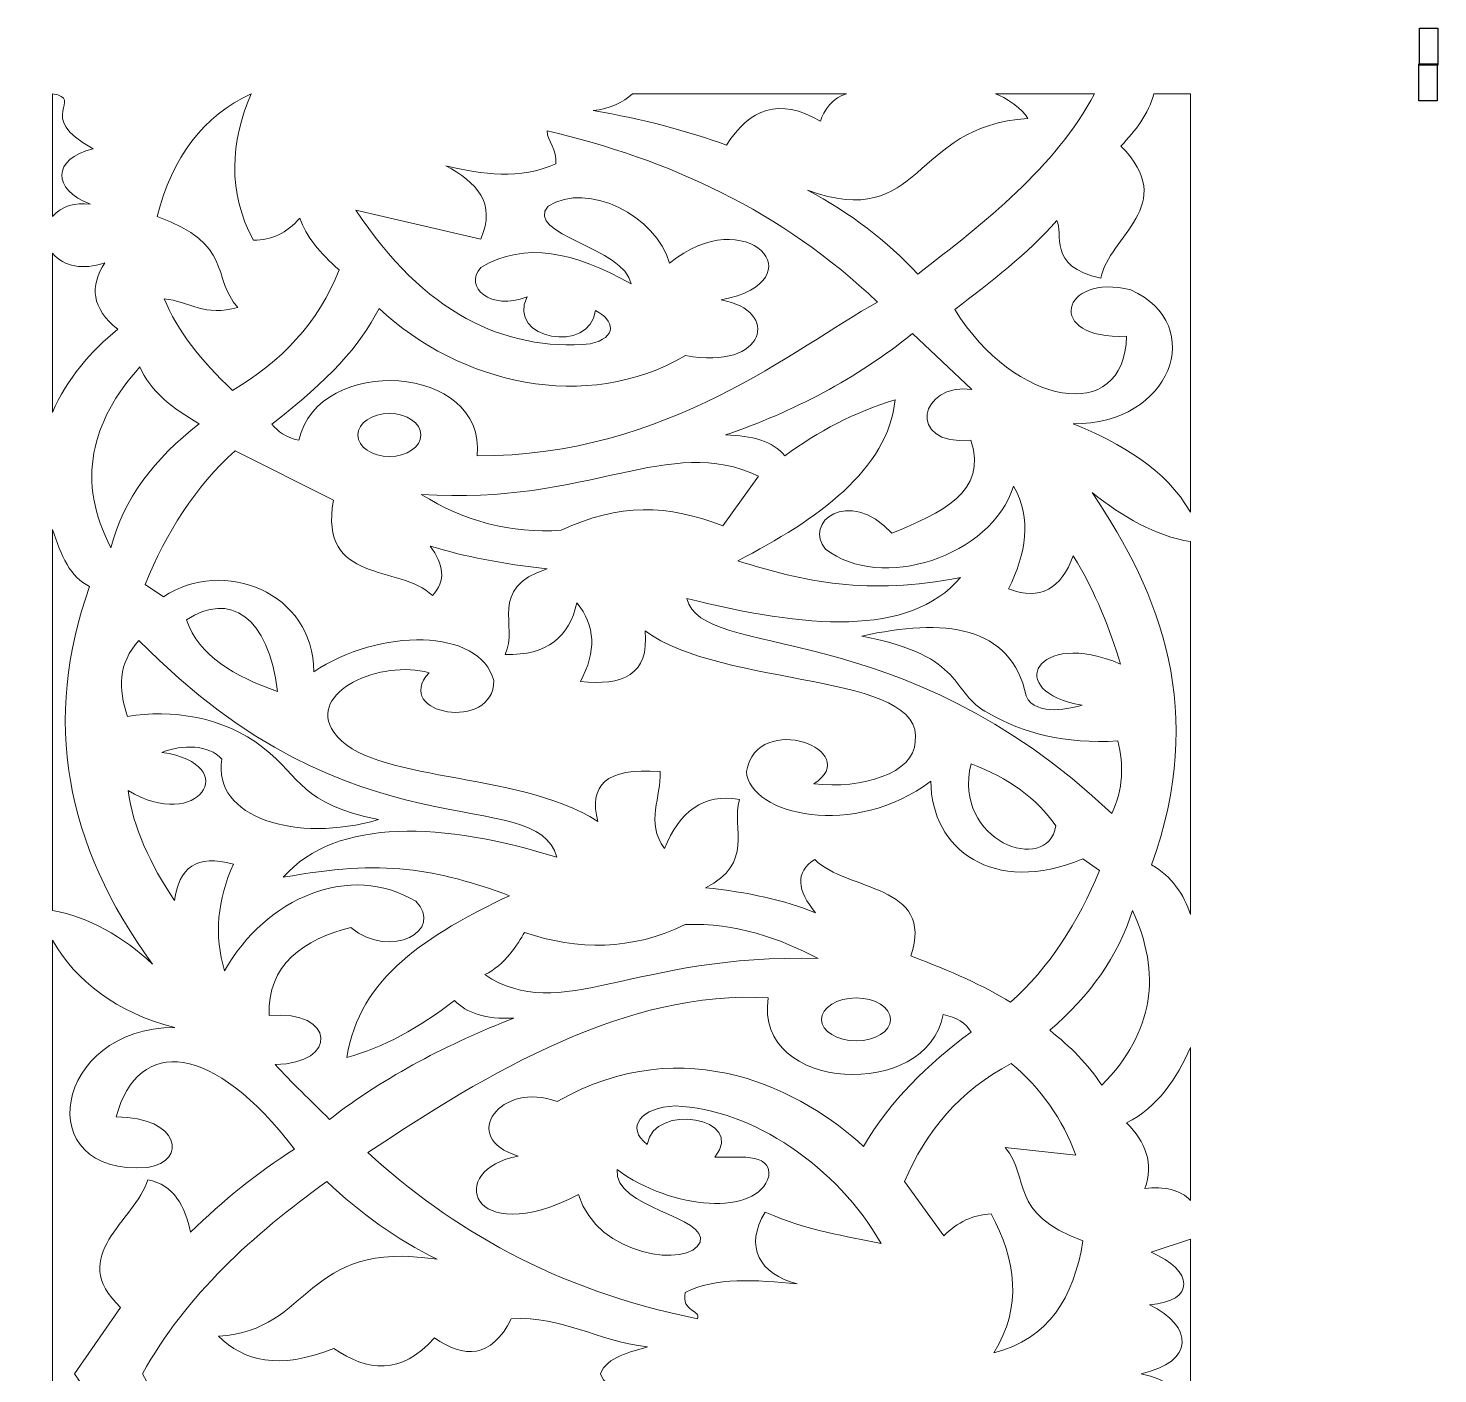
# Model space of a CAD drawing. Header units: centimetres. Extents: x -107 to 3, y -98 to 108.
# Drawn here: x -107.4 to 3.1, y 2.8 to 108.2 of the extents above; entities that cross this region are included whole.
import ezdxf

# ---------------------------------------------------------------- set-up
doc = ezdxf.new("R2010")
doc.units = ezdxf.units.CM
doc.header["$MEASUREMENT"] = 0
doc.header["$XCLIPFRAME"] = 0
doc.layers.add('layer 1', color=7, linetype='Continuous')
picture_1 = doc.add_image_def('image1.jpg', size_in_pixel=(2540, 5081))
picture_2 = doc.add_image_def('image2.jpg', size_in_pixel=(7487, 14974))

msp = doc.modelspace()

# ---------------------------------------------------------------- linework, layer by layer
at = {"layer": 'layer 1', "color": 114, "lineweight": 9}
for centre, major_axis, ratio in [((-79.1001, 76.34281), (2.46528, 0), 0.6875), ((-42.53049, 30.55171), (2.70535, 0), 0.620252463)]:
    msp.add_ellipse(centre, major_axis=major_axis, ratio=ratio, dxfattribs=at)
for points, knots in [([(-105.51091, 103.07714), (-105.51091, 103.07714), (-105.51131, 93.45977), (-105.51131, 93.45977), (-105.51131, 93.45977), (-104.72367, 94.28158), (-103.77197, 94.6012), (-102.52778, 94.41863), (-102.52778, 94.41863), (-105.56067, 95.58364), (-105.54391, 97.98), (-102.32226, 98.7678), (-102.32226, 98.7678), (-107.03067, 101.32566), (-102.87428, 102.64324), (-105.51091, 103.07714)], [0, 0, 0, 0, 0.2, 0.2, 0.2, 0.2, 0.4, 0.4, 0.4, 0.4, 0.6, 0.6, 0.6, 0.6, 1, 1, 1, 1]), ([(-89.94271, 103.07403), (-93.63831, 101.40745), (-96.14959, 98.04862), (-97.28824, 93.45977), (-97.28824, 93.45977), (-91.28395, 91.29092), (-93.08752, 88.71113), (-90.98716, 86.33681), (-90.98716, 86.33681), (-93.5212, 85.57215), (-94.8226, 86.79341), (-96.74032, 87.02171), (-96.74032, 87.02171), (-95.77004, 84.52325), (-93.82948, 82.14609), (-91.3981, 79.83026), (-91.3981, 79.83026), (-87.58563, 82.08199), (-84.66342, 85.1127), (-83.04232, 89.28188), (-83.04232, 89.28188), (-84.54048, 90.58605), (-85.63061, 91.92733), (-86.12437, 93.32279), (-86.12437, 93.32279), (-87.15175, 92.15855), (-88.36175, 91.58781), (-89.75434, 91.61054), (-89.75434, 91.61054), (-91.80908, 95.3775), (-91.54084, 99.30709), (-89.94271, 103.07403)], [0, 0, 0, 0, 0.111111111, 0.111111111, 0.111111111, 0.111111111, 0.222222222, 0.222222222, 0.222222222, 0.222222222, 0.333333333, 0.333333333, 0.333333333, 0.333333333, 0.444444444, 0.444444444, 0.444444444, 0.444444444, 0.555555556, 0.555555556, 0.555555556, 0.555555556, 0.666666667, 0.666666667, 0.666666667, 0.666666667, 0.777777778, 0.777777778, 0.777777778, 0.777777778, 1, 1, 1, 1]), ([(-63.12591, 101.75475), (-59.23342, 101.11248), (-55.63594, 100.13416), (-52.68103, 99.04943), (-52.68103, 99.04943), (-50.91168, 101.9029), (-48.54882, 102.82745), (-45.31851, 100.93287), (-45.31851, 100.93287), (-45.13581, 101.7319), (-44.28864, 102.8271), (-43.28418, 103.07827), (-43.28418, 103.07827), (-43.28418, 103.07827), (-60.05859, 103.07676), (-60.05859, 103.07676), (-60.05859, 103.07676), (-60.76027, 102.43145), (-61.87574, 101.85153), (-63.12591, 101.75475)], [0, 0, 0, 0, 0.166666667, 0.166666667, 0.166666667, 0.166666667, 0.333333333, 0.333333333, 0.333333333, 0.333333333, 0.5, 0.5, 0.5, 0.5, 0.666666667, 0.666666667, 0.666666667, 0.666666667, 1, 1, 1, 1]), ([(-31.61361, 103.07751), (-30.86449, 102.84038), (-29.44606, 101.86454), (-29.07057, 101.13825), (-29.07057, 101.13825), (-38.24865, 100.56737), (-37.29021, 92.25711), (-46.33131, 95.52166), (-46.33131, 95.52166), (-42.99798, 93.7407), (-40.12119, 91.54886), (-37.70094, 88.94614), (-37.70094, 88.94614), (-32.47253, 92.96457), (-26.88991, 97.34639), (-23.85318, 103.07706), (-23.85318, 103.07706), (-23.85318, 103.07706), (-31.61361, 103.07751), (-31.61361, 103.07751)], [0, 0, 0, 0, 0.166666667, 0.166666667, 0.166666667, 0.166666667, 0.333333333, 0.333333333, 0.333333333, 0.333333333, 0.5, 0.5, 0.5, 0.5, 0.666666667, 0.666666667, 0.666666667, 0.666666667, 1, 1, 1, 1]), ([(-16.32863, 103.07706), (-16.32863, 103.07706), (-19.20515, 103.0776), (-19.20515, 103.0776), (-19.20515, 103.0776), (-19.60301, 101.49001), (-20.64469, 100.20172), (-21.77589, 98.98074), (-21.77589, 98.98074), (-17.17567, 94.31174), (-22.74626, 91.93722), (-23.35129, 88.63801), (-23.35129, 88.63801), (-27.65436, 89.52857), (-26.20719, 92.18201), (-26.81235, 93.14105), (-26.81235, 93.14105), (-29.11646, 90.50167), (-31.92898, 88.38671), (-34.79, 86.17216), (-34.79, 86.17216), (-30.1258, 78.61751), (-21.51849, 77.02531), (-21.33283, 84.07664), (-21.33283, 84.07664), (-27.83937, 83.77986), (-26.4924, 89.09925), (-20.99038, 87.70661), (-20.99038, 87.70661), (-14.91179, 84.93845), (-17.8911, 77.14201), (-25.51072, 77.22764), (-25.51072, 77.22764), (-21.75426, 75.66471), (-18.25658, 73.67609), (-16.3288, 70.28447), (-16.3288, 70.28447), (-16.3288, 70.28447), (-16.32863, 103.07706), (-16.32863, 103.07706)], [0, 0, 0, 0, 0.090909091, 0.090909091, 0.090909091, 0.090909091, 0.181818182, 0.181818182, 0.181818182, 0.181818182, 0.272727273, 0.272727273, 0.272727273, 0.272727273, 0.363636364, 0.363636364, 0.363636364, 0.363636364, 0.454545455, 0.454545455, 0.454545455, 0.454545455, 0.545454545, 0.545454545, 0.545454545, 0.545454545, 0.636363636, 0.636363636, 0.636363636, 0.636363636, 0.727272727, 0.727272727, 0.727272727, 0.727272727, 0.818181818, 0.818181818, 0.818181818, 0.818181818, 1, 1, 1, 1]), ([(-81.72932, 93.97058), (-81.72932, 93.97058), (-71.94844, 91.68594), (-71.94844, 91.68594), (-71.94844, 91.68594), (-70.6905, 94.52656), (-72.28942, 96.15302), (-74.68824, 97.43952), (-74.68824, 97.43952), (-71.7757, 96.73445), (-68.8789, 96.35971), (-66.05787, 97.57651), (-66.05787, 97.57651), (-65.94379, 98.73515), (-66.71995, 99.31171), (-66.74282, 100.17932), (-66.74282, 100.17932), (-57.20203, 97.93898), (-48.38331, 93.92632), (-40.85171, 86.7543), (-40.85171, 86.7543), (-47.26771, 83.21536), (-57.24532, 74.67664), (-72.22242, 74.69918), (-72.22242, 74.69918), (-71.46938, 81.93348), (-84.6883, 82.71545), (-86.1954, 75.93209), (-86.1954, 75.93209), (-87.23141, 76.149), (-87.8593, 76.61705), (-88.3017, 77.19924), (-88.3017, 77.19924), (-83.80491, 80.681), (-81.44333, 83.28051), (-79.91406, 86.24864), (-79.91406, 86.24864), (-73.54679, 80.34742), (-63.7134, 78.00496), (-55.90751, 82.56064), (-55.90751, 82.56064), (-49.54045, 81.38857), (-48.42075, 86.11723), (-53.11332, 86.91969), (-53.11332, 86.91969), (-45.36661, 88.4464), (-51.1591, 94.75241), (-57.15423, 89.79627), (-57.15423, 89.79627), (-58.19576, 93.52121), (-63.50785, 96.23354), (-66.67321, 94.28165), (-66.67321, 94.28165), (-68.57892, 92.04434), (-60.58927, 91.00543), (-60.16666, 88.18604), (-60.16666, 88.18604), (-64.63154, 90.70409), (-68.4469, 91.51542), (-71.94103, 89.47626), (-71.94103, 89.47626), (-73.31332, 87.89828), (-71.16769, 86.06594), (-68.31697, 87.15869), (-68.31697, 87.15869), (-69.94882, 83.84879), (-63.36066, 82.63295), (-62.94951, 86.10257), (-62.94951, 86.10257), (-61.45083, 85.33134), (-61.20242, 83.96989), (-63.37179, 83.48454), (-63.37179, 83.48454), (-70.10748, 82.87431), (-76.42074, 85.91573), (-81.72932, 93.97058)], [0, 0, 0, 0, 0.05, 0.05, 0.05, 0.05, 0.1, 0.1, 0.1, 0.1, 0.15, 0.15, 0.15, 0.15, 0.2, 0.2, 0.2, 0.2, 0.25, 0.25, 0.25, 0.25, 0.3, 0.3, 0.3, 0.3, 0.35, 0.35, 0.35, 0.35, 0.4, 0.4, 0.4, 0.4, 0.45, 0.45, 0.45, 0.45, 0.5, 0.5, 0.5, 0.5, 0.55, 0.55, 0.55, 0.55, 0.6, 0.6, 0.6, 0.6, 0.65, 0.65, 0.65, 0.65, 0.7, 0.7, 0.7, 0.7, 0.75, 0.75, 0.75, 0.75, 0.8, 0.8, 0.8, 0.8, 0.85, 0.85, 0.85, 0.85, 0.9, 0.9, 0.9, 0.9, 1, 1, 1, 1]), ([(-105.51078, 90.58319), (-105.51078, 90.58319), (-105.51026, 78.1019), (-105.51026, 78.1019), (-105.51026, 78.1019), (-104.35443, 80.75583), (-102.53053, 82.88373), (-100.37029, 84.62456), (-100.37029, 84.62456), (-102.45902, 86.26263), (-102.59603, 88.00913), (-101.39764, 89.8298), (-101.39764, 89.8298), (-103.17832, 89.25918), (-104.55186, 89.51031), (-105.51078, 90.58319)], [0, 0, 0, 0, 0.2, 0.2, 0.2, 0.2, 0.4, 0.4, 0.4, 0.4, 0.6, 0.6, 0.6, 0.6, 1, 1, 1, 1]), ([(-38.11191, 84.28848), (-42.51994, 80.73194), (-47.44871, 78.16479), (-52.76984, 76.34306), (-52.76984, 76.34306), (-50.68226, 76.3087), (-49.0504, 75.84776), (-48.1042, 74.7177), (-48.1042, 74.7177), (-45.52701, 76.60694), (-42.69016, 78.12525), (-39.47383, 79.10138), (-39.47383, 79.10138), (-40.02385, 73.62586), (-45.54681, 69.71506), (-51.81091, 66.47978), (-51.81091, 66.47978), (-46.65709, 64.86275), (-41.57739, 63.73101), (-34.34593, 65.1734), (-34.34593, 65.1734), (-38.39773, 60.4459), (-46.52057, 61.21785), (-55.7833, 63.52964), (-55.7833, 63.52964), (-54.59503, 58.55755), (-39.14678, 62.48213), (-22.49716, 46.6811), (-22.49716, 46.6811), (-21.58829, 48.576), (-21.5569, 50.47089), (-22.01773, 52.36577), (-22.01773, 52.36577), (-26.1727, 52.12618), (-29.46023, 52.97088), (-32.15425, 54.55745), (-32.15425, 54.55745), (-35.3045, 56.15655), (-33.73057, 58.96267), (-42.0853, 60.58457), (-42.0853, 60.58457), (-35.69034, 61.99915), (-30.36999, 61.48551), (-29.2091, 55.89287), (-29.2091, 55.89287), (-28.43281, 54.18088), (-25.56788, 54.96841), (-24.82582, 55.17386), (-24.82582, 55.17386), (-31.05735, 56.21264), (-28.44356, 61.22325), (-21.81226, 58.39289), (-21.81226, 58.39289), (-22.6357, 61.09904), (-23.70311, 63.87961), (-25.51072, 66.88565), (-25.51072, 66.88565), (-26.44829, 64.29328), (-28.08922, 63.31446), (-30.57898, 64.28303), (-30.57898, 64.28303), (-29.24504, 67.07408), (-28.70005, 69.73344), (-30.20009, 72.34164), (-30.20009, 72.34164), (-31.91258, 66.7652), (-40.64681, 64.03766), (-44.92774, 67.39935), (-44.92774, 67.39935), (-46.68509, 69.41957), (-43.19711, 72.33655), (-39.7202, 68.64318), (-39.7202, 68.64318), (-35.91535, 70.22945), (-32.15418, 71.83968), (-33.54489, 75.92676), (-33.54489, 75.92676), (-38.71143, 75.48956), (-37.52471, 80.50717), (-33.45556, 79.89875), (-33.45556, 79.89875), (-33.45556, 79.89875), (-38.11191, 84.28848), (-38.11191, 84.28848)], [0, 0, 0, 0, 0.045454545, 0.045454545, 0.045454545, 0.045454545, 0.090909091, 0.090909091, 0.090909091, 0.090909091, 0.136363636, 0.136363636, 0.136363636, 0.136363636, 0.181818182, 0.181818182, 0.181818182, 0.181818182, 0.227272727, 0.227272727, 0.227272727, 0.227272727, 0.272727273, 0.272727273, 0.272727273, 0.272727273, 0.318181818, 0.318181818, 0.318181818, 0.318181818, 0.363636364, 0.363636364, 0.363636364, 0.363636364, 0.409090909, 0.409090909, 0.409090909, 0.409090909, 0.454545455, 0.454545455, 0.454545455, 0.454545455, 0.5, 0.5, 0.5, 0.5, 0.545454545, 0.545454545, 0.545454545, 0.545454545, 0.590909091, 0.590909091, 0.590909091, 0.590909091, 0.636363636, 0.636363636, 0.636363636, 0.636363636, 0.681818182, 0.681818182, 0.681818182, 0.681818182, 0.727272727, 0.727272727, 0.727272727, 0.727272727, 0.772727273, 0.772727273, 0.772727273, 0.772727273, 0.818181818, 0.818181818, 0.818181818, 0.818181818, 0.863636364, 0.863636364, 0.863636364, 0.863636364, 0.909090909, 0.909090909, 0.909090909, 0.909090909, 1, 1, 1, 1]), ([(-98.65804, 81.67949), (-102.49352, 77.38176), (-103.65785, 72.71303), (-100.91821, 67.50206), (-100.91821, 67.50206), (-99.97078, 71.3261), (-97.50515, 74.49947), (-94.00072, 77.22764), (-94.00072, 77.22764), (-96.11263, 78.3919), (-97.82494, 79.78451), (-98.65804, 81.67949)], [0, 0, 0, 0, 0.25, 0.25, 0.25, 0.25, 0.5, 0.5, 0.5, 0.5, 1, 1, 1, 1]), ([(-76.6061, 71.6854), (-73.22666, 69.56041), (-69.57325, 68.62256), (-65.64586, 68.87186), (-65.64586, 68.87186), (-61.14836, 71.02363), (-57.19877, 70.89806), (-52.97521, 69.21431), (-52.97521, 69.21431), (-52.97521, 69.21431), (-50.16712, 73.11824), (-50.16712, 73.11824), (-50.16712, 73.11824), (-57.26787, 76.47606), (-63.34126, 70.79321), (-76.6061, 71.6854)], [0, 0, 0, 0, 0.2, 0.2, 0.2, 0.2, 0.4, 0.4, 0.4, 0.4, 0.6, 0.6, 0.6, 0.6, 1, 1, 1, 1]), ([(-91.19263, 75.10445), (-94.32035, 72.29067), (-96.58051, 68.71778), (-98.2471, 64.62548), (-98.2471, 64.62548), (-98.2471, 64.62548), (-96.80881, 63.66662), (-96.80881, 63.66662), (-96.80881, 63.66662), (-92.10583, 66.79433), (-85.02853, 64.00907), (-85.02853, 57.77648), (-85.02853, 57.77648), (-79.94885, 61.22957), (-71.98118, 61.241), (-70.91959, 57.09158), (-70.91959, 57.09158), (-70.89722, 53.04982), (-78.95611, 54.44264), (-75.98785, 57.70799), (-75.98785, 57.70799), (-79.70919, 58.79244), (-85.64499, 56.21266), (-83.45326, 53.05067), (-83.45326, 53.05067), (-80.59951, 49.00976), (-69.32149, 50.17409), (-62.76928, 46.06469), (-62.76928, 46.06469), (-63.47955, 48.82123), (-62.20225, 50.31553), (-57.89057, 49.96757), (-57.89057, 49.96757), (-57.77642, 47.95853), (-59.06611, 46.01797), (-57.54812, 43.94045), (-57.54812, 43.94045), (-56.36046, 46.8029), (-54.50513, 48.2929), (-51.6739, 47.77694), (-51.6739, 47.77694), (-52.32459, 45.47111), (-50.47576, 42.78864), (-54.34501, 40.85945), (-54.34501, 40.85945), (-51.0119, 40.52839), (-48.13532, 39.87776), (-45.71526, 38.90754), (-45.71526, 38.90754), (-47.14482, 40.64255), (-47.35027, 42.08081), (-45.76663, 43.08534), (-45.76663, 43.08534), (-43.28387, 40.53985), (-36.31567, 41.21293), (-38.24986, 35.51723), (-38.24986, 35.51723), (-35.11296, 34.32914), (-32.47649, 33.18106), (-30.442, 31.88726), (-30.442, 31.88726), (-27.39645, 34.61769), (-25.13199, 38.12923), (-23.45602, 42.22925), (-23.45602, 42.22925), (-23.45602, 42.22925), (-24.75733, 43.11962), (-24.75733, 43.11962), (-24.75733, 43.11962), (-31.78922, 40.20846), (-36.65197, 43.88416), (-36.67459, 49.21523), (-36.67459, 49.21523), (-42.61044, 44.68913), (-50.89773, 46.54978), (-51.12598, 49.96862), (-51.12598, 49.96862), (-50.24116, 54.82784), (-41.82928, 51.55788), (-45.85225, 49.00976), (-45.85225, 49.00976), (-42.08706, 48.57151), (-37.9716, 49.84344), (-37.90736, 52.29738), (-37.90736, 52.29738), (-37.0631, 57.81226), (-52.99842, 56.47829), (-59.07138, 61.00018), (-59.07138, 61.00018), (-58.70573, 57.518), (-60.85199, 56.67331), (-64.14001, 57.02747), (-64.14001, 57.02747), (-62.86123, 59.35467), (-62.95224, 61.40791), (-64.41304, 63.18719), (-64.41304, 63.18719), (-65.00089, 60.55601), (-66.70174, 59.03783), (-70.02922, 59.14628), (-70.02922, 59.14628), (-68.93338, 61.38362), (-71.46751, 64.30586), (-66.7417, 65.8583), (-66.7417, 65.8583), (-70.2115, 66.21437), (-73.22579, 66.82651), (-75.91936, 67.63904), (-75.91936, 67.63904), (-74.82801, 66.18339), (-74.65068, 64.91145), (-75.71983, 63.76463), (-75.71983, 63.76463), (-78.31102, 66.25309), (-84.63437, 64.59851), (-83.4934, 71.23001), (-83.4934, 71.23001), (-83.4934, 71.23001), (-91.19263, 75.10445), (-91.19263, 75.10445)], [0, 0, 0, 0, 0.032258065, 0.032258065, 0.032258065, 0.032258065, 0.064516129, 0.064516129, 0.064516129, 0.064516129, 0.096774194, 0.096774194, 0.096774194, 0.096774194, 0.129032258, 0.129032258, 0.129032258, 0.129032258, 0.161290323, 0.161290323, 0.161290323, 0.161290323, 0.193548387, 0.193548387, 0.193548387, 0.193548387, 0.225806452, 0.225806452, 0.225806452, 0.225806452, 0.258064516, 0.258064516, 0.258064516, 0.258064516, 0.290322581, 0.290322581, 0.290322581, 0.290322581, 0.322580645, 0.322580645, 0.322580645, 0.322580645, 0.35483871, 0.35483871, 0.35483871, 0.35483871, 0.387096774, 0.387096774, 0.387096774, 0.387096774, 0.419354839, 0.419354839, 0.419354839, 0.419354839, 0.451612903, 0.451612903, 0.451612903, 0.451612903, 0.483870968, 0.483870968, 0.483870968, 0.483870968, 0.516129032, 0.516129032, 0.516129032, 0.516129032, 0.548387097, 0.548387097, 0.548387097, 0.548387097, 0.580645161, 0.580645161, 0.580645161, 0.580645161, 0.612903226, 0.612903226, 0.612903226, 0.612903226, 0.64516129, 0.64516129, 0.64516129, 0.64516129, 0.677419355, 0.677419355, 0.677419355, 0.677419355, 0.709677419, 0.709677419, 0.709677419, 0.709677419, 0.741935484, 0.741935484, 0.741935484, 0.741935484, 0.774193548, 0.774193548, 0.774193548, 0.774193548, 0.806451613, 0.806451613, 0.806451613, 0.806451613, 0.838709677, 0.838709677, 0.838709677, 0.838709677, 0.870967742, 0.870967742, 0.870967742, 0.870967742, 0.903225806, 0.903225806, 0.903225806, 0.903225806, 0.935483871, 0.935483871, 0.935483871, 0.935483871, 1, 1, 1, 1]), ([(-24.02885, 71.83196), (-18.61325, 63.74004), (-15.0723, 54.76808), (-19.37119, 42.65309), (-19.37119, 42.65309), (-17.76091, 41.7545), (-16.84503, 40.30458), (-16.33176, 38.76601), (-16.33176, 38.76601), (-16.33176, 38.76601), (-16.3305, 67.98667), (-16.3305, 67.98667), (-16.3305, 67.98667), (-19.09317, 68.44318), (-21.63157, 69.91401), (-24.02885, 71.83196)], [0, 0, 0, 0, 0.2, 0.2, 0.2, 0.2, 0.4, 0.4, 0.4, 0.4, 0.6, 0.6, 0.6, 0.6, 1, 1, 1, 1]), ([(-105.51099, 68.9456), (-104.82814, 66.90249), (-104.09542, 65.14851), (-102.58889, 64.47813), (-102.58889, 64.47813), (-106.32432, 54.05838), (-104.51494, 44.21223), (-97.65725, 34.88829), (-97.65725, 34.88829), (-100.01837, 37.05654), (-102.60205, 38.5571), (-105.51099, 39.08178), (-105.51099, 39.08178), (-105.51099, 39.08178), (-105.51099, 68.9456), (-105.51099, 68.9456)], [0, 0, 0, 0, 0.2, 0.2, 0.2, 0.2, 0.4, 0.4, 0.4, 0.4, 0.6, 0.6, 0.6, 0.6, 1, 1, 1, 1]), ([(-94.99861, 61.85475), (-91.61977, 64.09209), (-88.56055, 62.15154), (-87.87565, 56.23857), (-87.87565, 56.23857), (-91.21573, 57.44203), (-94.0358, 59.00551), (-94.99861, 61.85475)], [0, 0, 0, 0, 0.333333333, 0.333333333, 0.333333333, 0.333333333, 1, 1, 1, 1]), ([(-98.73006, 60.24676), (-100.36273, 58.46594), (-100.36266, 56.4339), (-99.62042, 54.28767), (-99.62042, 54.28767), (-96.2176, 54.85686), (-92.06557, 54.28341), (-89.01814, 51.85787), (-89.01814, 51.85787), (-85.85945, 49.37799), (-86.14536, 47.52166), (-79.96027, 46.20167), (-79.96027, 46.20167), (-86.3752, 44.33292), (-92.98305, 46.33846), (-92.24174, 50.95256), (-92.24174, 50.95256), (-93.27489, 52.09109), (-95.28493, 52.10598), (-96.94579, 51.4754), (-96.94579, 51.4754), (-90.46731, 50.52163), (-94.1304, 45.13678), (-99.57017, 48.48692), (-99.57017, 48.48692), (-99.2213, 45.61034), (-97.84152, 42.73377), (-95.9402, 39.85718), (-95.9402, 39.85718), (-95.60176, 42.3913), (-94.2247, 43.55296), (-91.32961, 42.70868), (-91.32961, 42.70868), (-92.57513, 39.92343), (-92.86907, 37.13818), (-92.01451, 34.3529), (-92.01451, 34.3529), (-88.77266, 40.11463), (-82.17463, 42.88547), (-77.03786, 39.81197), (-77.03786, 39.81197), (-74.77276, 37.54757), (-78.9426, 35.16395), (-82.11489, 37.74317), (-82.11489, 37.74317), (-85.78022, 36.86432), (-88.71482, 34.79826), (-88.52152, 30.85991), (-88.52152, 30.85991), (-83.28183, 31.29921), (-83.09893, 27.05329), (-88.04209, 27.02447), (-88.04209, 27.02447), (-86.79351, 25.59906), (-85.24964, 24.20359), (-83.79571, 22.7096), (-83.79571, 22.7096), (-79.3382, 26.17985), (-74.44115, 28.64547), (-69.34432, 30.65444), (-69.34432, 30.65444), (-71.59588, 30.51181), (-73.02848, 31.07114), (-74.00164, 32.02424), (-74.00164, 32.02424), (-76.76551, 29.8769), (-79.57075, 28.35015), (-82.42591, 27.57239), (-82.42591, 27.57239), (-81.49563, 33.83925), (-76.0735, 37.21809), (-69.68677, 40.24304), (-69.68677, 40.24304), (-75.39437, 42.33196), (-79.59403, 43.13712), (-87.42568, 41.68133), (-87.42568, 41.68133), (-83.23558, 46.44477), (-74.75482, 45.99632), (-65.98831, 43.2566), (-65.98831, 43.2566), (-67.58759, 49.17112), (-81.78903, 42.89442), (-98.73006, 60.24676)], [0, 0, 0, 0, 0.045454545, 0.045454545, 0.045454545, 0.045454545, 0.090909091, 0.090909091, 0.090909091, 0.090909091, 0.136363636, 0.136363636, 0.136363636, 0.136363636, 0.181818182, 0.181818182, 0.181818182, 0.181818182, 0.227272727, 0.227272727, 0.227272727, 0.227272727, 0.272727273, 0.272727273, 0.272727273, 0.272727273, 0.318181818, 0.318181818, 0.318181818, 0.318181818, 0.363636364, 0.363636364, 0.363636364, 0.363636364, 0.409090909, 0.409090909, 0.409090909, 0.409090909, 0.454545455, 0.454545455, 0.454545455, 0.454545455, 0.5, 0.5, 0.5, 0.5, 0.545454545, 0.545454545, 0.545454545, 0.545454545, 0.590909091, 0.590909091, 0.590909091, 0.590909091, 0.636363636, 0.636363636, 0.636363636, 0.636363636, 0.681818182, 0.681818182, 0.681818182, 0.681818182, 0.727272727, 0.727272727, 0.727272727, 0.727272727, 0.772727273, 0.772727273, 0.772727273, 0.772727273, 0.818181818, 0.818181818, 0.818181818, 0.818181818, 0.863636364, 0.863636364, 0.863636364, 0.863636364, 0.909090909, 0.909090909, 0.909090909, 0.909090909, 1, 1, 1, 1]), ([(-33.52405, 50.58503), (-35.03037, 44.48857), (-27.48616, 41.7945), (-26.88052, 45.72224), (-26.88052, 45.72224), (-28.36458, 47.84536), (-30.5791, 49.4663), (-33.52405, 50.58503)], [0, 0, 0, 0, 0.333333333, 0.333333333, 0.333333333, 0.333333333, 1, 1, 1, 1]), ([(-20.87833, 39.08307), (-22.00295, 35.48304), (-24.22627, 32.38243), (-27.35995, 29.69558), (-27.35995, 29.69558), (-25.74592, 28.42711), (-24.34163, 27.0188), (-23.27548, 25.38507), (-23.27548, 25.38507), (-19.18035, 29.57438), (-18.58106, 34.16321), (-20.87833, 39.08307)], [0, 0, 0, 0, 0.25, 0.25, 0.25, 0.25, 0.5, 0.5, 0.5, 0.5, 1, 1, 1, 1]), ([(-68.52244, 37.36646), (-68.99055, 36.49888), (-70.06967, 34.75774), (-71.63346, 34.06136), (-71.63346, 34.06136), (-65.65192, 30.06616), (-59.98402, 35.74553), (-45.5098, 35.31176), (-45.5098, 35.31176), (-48.53201, 36.91964), (-51.93645, 38.11987), (-55.92028, 37.98287), (-55.92028, 37.98287), (-60.12102, 35.93384), (-64.32173, 35.94526), (-68.52244, 37.36646)], [0, 0, 0, 0, 0.2, 0.2, 0.2, 0.2, 0.4, 0.4, 0.4, 0.4, 0.6, 0.6, 0.6, 0.6, 1, 1, 1, 1]), ([(-103.7691, 2.77476), (-103.7691, 2.77476), (-100.16482, 7.98425), (-100.16482, 7.98425), (-100.16482, 7.98425), (-104.47969, 12.04799), (-99.00049, 14.74193), (-98.04163, 17.98379), (-98.04163, 17.98379), (-95.959, 17.57799), (-95.12308, 15.92541), (-94.68562, 13.87439), (-94.68562, 13.87439), (-92.12869, 16.32295), (-89.45759, 18.5717), (-86.53531, 20.38094), (-86.53531, 20.38094), (-92.88205, 28.7139), (-98.77219, 29.28465), (-100.50727, 22.91507), (-100.50727, 22.91507), (-95.5075, 22.89224), (-94.89109, 19.44491), (-98.04163, 18.94265), (-98.04163, 18.94265), (-107.40539, 18.17857), (-105.40061, 29.98368), (-95.92169, 29.90345), (-95.92169, 29.90345), (-100.52791, 31.11931), (-103.64444, 33.52804), (-105.51099, 36.75295), (-105.51099, 36.75295), (-105.51099, 36.75295), (-105.51045, -31.20836), (-105.51045, -31.20836), (-105.51045, -31.20836), (-103.6439, -27.98345), (-100.52791, -25.56129), (-95.92169, -24.34543), (-95.92169, -24.34543), (-105.40061, -24.42566), (-107.40539, -12.62055), (-98.04163, -13.38463), (-98.04163, -13.38463), (-94.89109, -13.88689), (-95.5075, -17.33422), (-100.50727, -17.35705), (-100.50727, -17.35705), (-98.77219, -23.72663), (-92.88205, -23.15588), (-86.53531, -14.82292), (-86.53531, -14.82292), (-89.45759, -13.01368), (-92.12869, -10.76493), (-94.68562, -8.31637), (-94.68562, -8.31637), (-95.12308, -10.36739), (-95.959, -12.01997), (-98.04163, -12.42577), (-98.04163, -12.42577), (-99.00049, -9.18391), (-104.47969, -6.48997), (-100.16482, -2.42623), (-100.16482, -2.42623), (-100.16482, -2.42623), (-103.7691, 2.77476), (-103.7691, 2.77476)], [0, 0, 0, 0, 0.055555556, 0.055555556, 0.055555556, 0.055555556, 0.111111111, 0.111111111, 0.111111111, 0.111111111, 0.166666667, 0.166666667, 0.166666667, 0.166666667, 0.222222222, 0.222222222, 0.222222222, 0.222222222, 0.277777778, 0.277777778, 0.277777778, 0.277777778, 0.333333333, 0.333333333, 0.333333333, 0.333333333, 0.388888889, 0.388888889, 0.388888889, 0.388888889, 0.444444444, 0.444444444, 0.444444444, 0.444444444, 0.5, 0.5, 0.5, 0.5, 0.555555556, 0.555555556, 0.555555556, 0.555555556, 0.611111111, 0.611111111, 0.611111111, 0.611111111, 0.666666667, 0.666666667, 0.666666667, 0.666666667, 0.722222222, 0.722222222, 0.722222222, 0.722222222, 0.777777778, 0.777777778, 0.777777778, 0.777777778, 0.833333333, 0.833333333, 0.833333333, 0.833333333, 0.888888889, 0.888888889, 0.888888889, 0.888888889, 1, 1, 1, 1]), ([(-41.94832, 20.58641), (-39.90004, 24.13432), (-36.94214, 27.01518), (-33.52405, 29.5586), (-33.52405, 29.5586), (-33.93504, 30.26629), (-34.6656, 30.72289), (-35.71573, 30.9284), (-35.71573, 30.9284), (-36.90909, 24.17604), (-50.56009, 24.78386), (-49.41373, 32.22971), (-49.41373, 32.22971), (-60.37228, 32.94378), (-71.50072, 26.34027), (-80.78215, 20.10698), (-80.78215, 20.10698), (-74.25342, 14.17068), (-66.24027, 9.37625), (-54.96142, 7.09388), (-54.96142, 7.09388), (-54.63048, 7.77878), (-56.25122, 7.60768), (-55.92028, 9.14858), (-55.92028, 9.14858), (-53.59628, 10.36147), (-50.37297, 10.13351), (-47.15356, 9.83348), (-47.15356, 9.83348), (-50.07547, 10.57563), (-51.33102, 12.74444), (-49.65336, 15.44967), (-49.65336, 15.44967), (-46.20025, 13.92129), (-43.33303, 13.60272), (-40.57852, 12.98402), (-40.57852, 12.98402), (-43.92325, 18.94834), (-50.7247, 23.57936), (-56.69476, 23.76796), (-56.69476, 23.76796), (-59.34982, 23.68962), (-60.65758, 22.06174), (-58.89955, 20.75755), (-58.89955, 20.75755), (-58.39076, 24.0506), (-51.07427, 22.88217), (-53.59162, 19.76453), (-53.59162, 19.76453), (-52.03024, 19.66523), (-49.1628, 20.22093), (-49.37943, 18.25777), (-49.37943, 18.25777), (-50.24956, 15.08477), (-57.00211, 15.6267), (-61.26204, 18.77689), (-61.26204, 18.77689), (-61.56247, 15.7571), (-54.04818, 15.07271), (-54.75549, 13.09222), (-54.75549, 13.09222), (-55.56349, 11.05041), (-62.81777, 11.92671), (-64.27606, 16.81946), (-64.27606, 16.81946), (-72.8928, 12.38642), (-74.69273, 18.85732), (-69.00187, 19.83302), (-69.00187, 19.83302), (-73.74964, 21.28274), (-70.33688, 25.77982), (-65.95399, 24.1137), (-65.95399, 24.1137), (-55.88443, 29.88131), (-46.61618, 24.93722), (-41.94832, 20.58641)], [0, 0, 0, 0, 0.05, 0.05, 0.05, 0.05, 0.1, 0.1, 0.1, 0.1, 0.15, 0.15, 0.15, 0.15, 0.2, 0.2, 0.2, 0.2, 0.25, 0.25, 0.25, 0.25, 0.3, 0.3, 0.3, 0.3, 0.35, 0.35, 0.35, 0.35, 0.4, 0.4, 0.4, 0.4, 0.45, 0.45, 0.45, 0.45, 0.5, 0.5, 0.5, 0.5, 0.55, 0.55, 0.55, 0.55, 0.6, 0.6, 0.6, 0.6, 0.65, 0.65, 0.65, 0.65, 0.7, 0.7, 0.7, 0.7, 0.75, 0.75, 0.75, 0.75, 0.8, 0.8, 0.8, 0.8, 0.85, 0.85, 0.85, 0.85, 0.9, 0.9, 0.9, 0.9, 1, 1, 1, 1]), ([(-16.33308, 28.35145), (-17.39019, 25.92226), (-18.90475, 23.67669), (-21.33283, 22.43564), (-21.33283, 22.43564), (-19.82617, 20.93741), (-19.20978, 19.25369), (-19.89454, 17.29889), (-19.89454, 17.29889), (-18.41064, 17.50429), (-17.08224, 17.16471), (-16.32881, 16.36572), (-16.32881, 16.36572), (-16.32881, 16.36572), (-16.33308, 28.35145), (-16.33308, 28.35145)], [0, 0, 0, 0, 0.2, 0.2, 0.2, 0.2, 0.4, 0.4, 0.4, 0.4, 0.6, 0.6, 0.6, 0.6, 1, 1, 1, 1]), ([(-30.37351, 27.09296), (-34.42015, 24.9812), (-37.057, 21.78501), (-38.72929, 17.84681), (-38.72929, 17.84681), (-38.72929, 17.84681), (-35.64724, 13.60043), (-35.64724, 13.60043), (-35.64724, 13.60043), (-34.59703, 14.67337), (-33.36421, 15.24413), (-31.94878, 15.31268), (-31.94878, 15.31268), (-30.00965, 11.68271), (-29.48171, 8.05276), (-31.74331, 4.42277), (-31.74331, 4.42277), (-27.46711, 5.49734), (-25.47231, 8.73632), (-24.75733, 13.18949), (-24.75733, 13.18949), (-30.69313, 15.42683), (-28.82107, 18.07511), (-30.85294, 20.51792), (-30.85294, 20.51792), (-30.85294, 20.51792), (-25.30525, 19.90151), (-25.30525, 19.90151), (-25.30525, 19.90151), (-26.35543, 22.75527), (-28.04485, 25.15242), (-30.37351, 27.09296)], [0, 0, 0, 0, 0.111111111, 0.111111111, 0.111111111, 0.111111111, 0.222222222, 0.222222222, 0.222222222, 0.222222222, 0.333333333, 0.333333333, 0.333333333, 0.333333333, 0.444444444, 0.444444444, 0.444444444, 0.444444444, 0.555555556, 0.555555556, 0.555555556, 0.555555556, 0.666666667, 0.666666667, 0.666666667, 0.666666667, 0.777777778, 0.777777778, 0.777777778, 0.777777778, 1, 1, 1, 1]), ([(-62.56381, 2.77901), (-62.05718, 4.13319), (-60.1773, 4.46856), (-58.86535, 4.9022), (-58.86535, 4.9022), (-62.97475, 5.3588), (-65.44039, 7.32218), (-69.54979, 7.09388), (-69.54979, 7.09388), (-71.14778, 3.91985), (-73.24816, 4.01131), (-75.57691, 5.5871), (-75.57691, 5.5871), (-78.20236, 2.64137), (-80.8278, 2.96113), (-83.45326, 4.76522), (-83.45326, 4.76522), (-87.80269, 3.02964), (-90.51938, 3.80596), (-92.49394, 5.72408), (-92.49394, 5.72408), (-85.07419, 6.15785), (-85.87324, 13.37213), (-75.37144, 11.7512), (-75.37144, 11.7512), (-78.52198, 13.32646), (-81.39856, 15.35833), (-84.00118, 17.84681), (-84.00118, 17.84681), (-89.81688, 13.66915), (-95.01271, 8.967), (-98.45257, 2.77901), (-98.45257, 2.77901), (-95.01271, -3.40898), (-89.81688, -8.11113), (-84.00118, -12.28879), (-84.00118, -12.28879), (-81.39856, -9.80031), (-78.52198, -7.76844), (-75.37144, -6.19318), (-75.37144, -6.19318), (-85.87324, -7.81411), (-85.07419, -0.59983), (-92.49394, -0.16606), (-92.49394, -0.16606), (-90.51938, 1.75206), (-87.80269, 2.52838), (-83.45326, 0.7928), (-83.45326, 0.7928), (-80.8278, 2.59689), (-78.20236, 2.91665), (-75.57691, -0.02908), (-75.57691, -0.02908), (-73.24816, 1.54671), (-71.14778, 1.63817), (-69.54979, -1.53586), (-69.54979, -1.53586), (-65.44039, -1.76416), (-62.97475, 0.19922), (-58.86535, 0.65582), (-58.86535, 0.65582), (-60.1773, 1.08946), (-62.05718, 1.42483), (-62.56381, 2.77901)], [0, 0, 0, 0, 0.058823529, 0.058823529, 0.058823529, 0.058823529, 0.117647059, 0.117647059, 0.117647059, 0.117647059, 0.176470588, 0.176470588, 0.176470588, 0.176470588, 0.235294118, 0.235294118, 0.235294118, 0.235294118, 0.294117647, 0.294117647, 0.294117647, 0.294117647, 0.352941176, 0.352941176, 0.352941176, 0.352941176, 0.411764706, 0.411764706, 0.411764706, 0.411764706, 0.470588235, 0.470588235, 0.470588235, 0.470588235, 0.529411765, 0.529411765, 0.529411765, 0.529411765, 0.588235294, 0.588235294, 0.588235294, 0.588235294, 0.647058824, 0.647058824, 0.647058824, 0.647058824, 0.705882353, 0.705882353, 0.705882353, 0.705882353, 0.764705882, 0.764705882, 0.764705882, 0.764705882, 0.823529412, 0.823529412, 0.823529412, 0.823529412, 0.882352941, 0.882352941, 0.882352941, 0.882352941, 1, 1, 1, 1]), ([(-20.18991, 2.78758), (-15.99913, 3.7082), (-16.042, 6.49086), (-19.55209, 8.18972), (-19.55209, 8.18972), (-15.8855, 8.44388), (-16.0624, 10.90364), (-19.41511, 12.29912), (-19.41511, 12.29912), (-19.41511, 12.29912), (-16.32891, 13.32982), (-16.32891, 13.32982), (-16.32891, 13.32982), (-16.32891, 13.32982), (-16.32884, -7.76926), (-16.32884, -7.76926), (-16.32884, -7.76926), (-16.32884, -7.76926), (-19.41511, -6.7411), (-19.41511, -6.7411), (-19.41511, -6.7411), (-16.0624, -5.34562), (-15.8855, -2.88586), (-19.55209, -2.6317), (-19.55209, -2.6317), (-16.042, -0.93284), (-15.99913, 1.86696), (-20.18991, 2.78758)], [0, 0, 0, 0, 0.125, 0.125, 0.125, 0.125, 0.25, 0.25, 0.25, 0.25, 0.375, 0.375, 0.375, 0.375, 0.5, 0.5, 0.5, 0.5, 0.625, 0.625, 0.625, 0.625, 0.75, 0.75, 0.75, 0.75, 1, 1, 1, 1])]:
    msp.add_open_spline(points, degree=3, knots=knots, dxfattribs=at)

# ---------------------------------------------------------------- pictures from other files: only their frames are drawn
at = {"layer": 'layer 1', "color": 0}
image = msp.add_image(picture_1, insert=(1.5237, -103.98763), size_in_units=(103.96392, 207.96878), dxfattribs=at)
image.set_boundary_path([(1.5237, -103.98763), (36.8095, -33.416)])
image.dxf.flags = 3
image = msp.add_image(picture_2, insert=(1.52371, -103.98764), size_in_units=(103.98611, 207.97222), dxfattribs=at)
image.set_boundary_path([(1.5237, -103.9876), (105.5113, 103.9877)])
image.dxf.flags = 3

doc.saveas('drawing.dxf')
